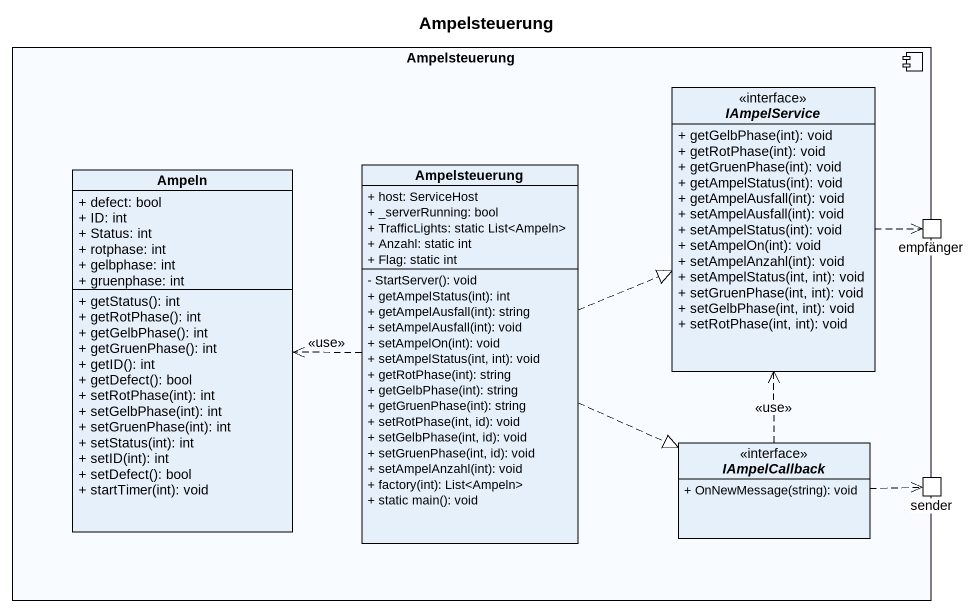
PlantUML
@startuml
title Ampelsteuerung
allowmixing
hide circle
hide empty members
skinparam classAttributeIconSize 0
component Ampelsteuerung {
  interface IAmpelService {
    + getGelbPhase(int): void
    + getRotPhase(int): void
    + getGruenPhase(int): void
    + getAmpelStatus(int): void
    + getAmpelAusfall(int): void
    + setAmpelAusfall(int): void
    + setAmpelStatus(int): void
    + setAmpelOn(int): void
    + setAmpelAnzahl(int): void
    + setAmpelStatus(int, int): void
    + setGruenPhase(int, int): void
    + setGelbPhase(int, int): void
    + setRotPhase(int, int): void
  }
  class Ampeln {
    + defect: bool
    + ID: int
    + Status: int
    + rotphase: int
    + gelbphase: int
    + gruenphase: int
    + getStatus(): int
    + getRotPhase(): int
    + getGelbPhase(): int
    + getGruenPhase(): int
    + getID(): int
    + getDefect(): bool
    + setRotPhase(int): int
    + setGelbPhase(int): int
    + setGruenPhase(int): int
    + setStatus(int): int
    + setID(int): int
    + setDefect(): bool
    + startTimer(int): void
  }
  class "Ampelsteuerung" as Ampelsteuerung_2 {
    + host: ServiceHost
    + _serverRunning: bool
    + TrafficLights: static List<Ampeln>
    + Anzahl: static int
    + Flag: static int
    - StartServer(): void
    + getAmpelStatus(int): int
    + getAmpelAusfall(int): string
    + setAmpelAusfall(int): void
    + setAmpelOn(int): void
    + setAmpelStatus(int, int): void
    + getRotPhase(int): string
    + getGelbPhase(int): string
    + getGruenPhase(int): string
    + setRotPhase(int, id): void
    + setGelbPhase(int, id): void
    + setGruenPhase(int, id): void
    + setAmpelAnzahl(int): void
    + factory(int): List<Ampeln>
    + static main(): void
  }
  port empfänger
  interface IAmpelCallback {
    + OnNewMessage(string): void
  }
  port sender
}
IAmpelService .right.> empfänger
Ampelsteuerung_2 .right.|> IAmpelService
Ampelsteuerung_2 .left.> Ampeln : <<use>>
Ampelsteuerung_2 .right.|> IAmpelCallback
IAmpelCallback .up.> IAmpelService : <<use>>
IAmpelCallback .right.> sender
@enduml
